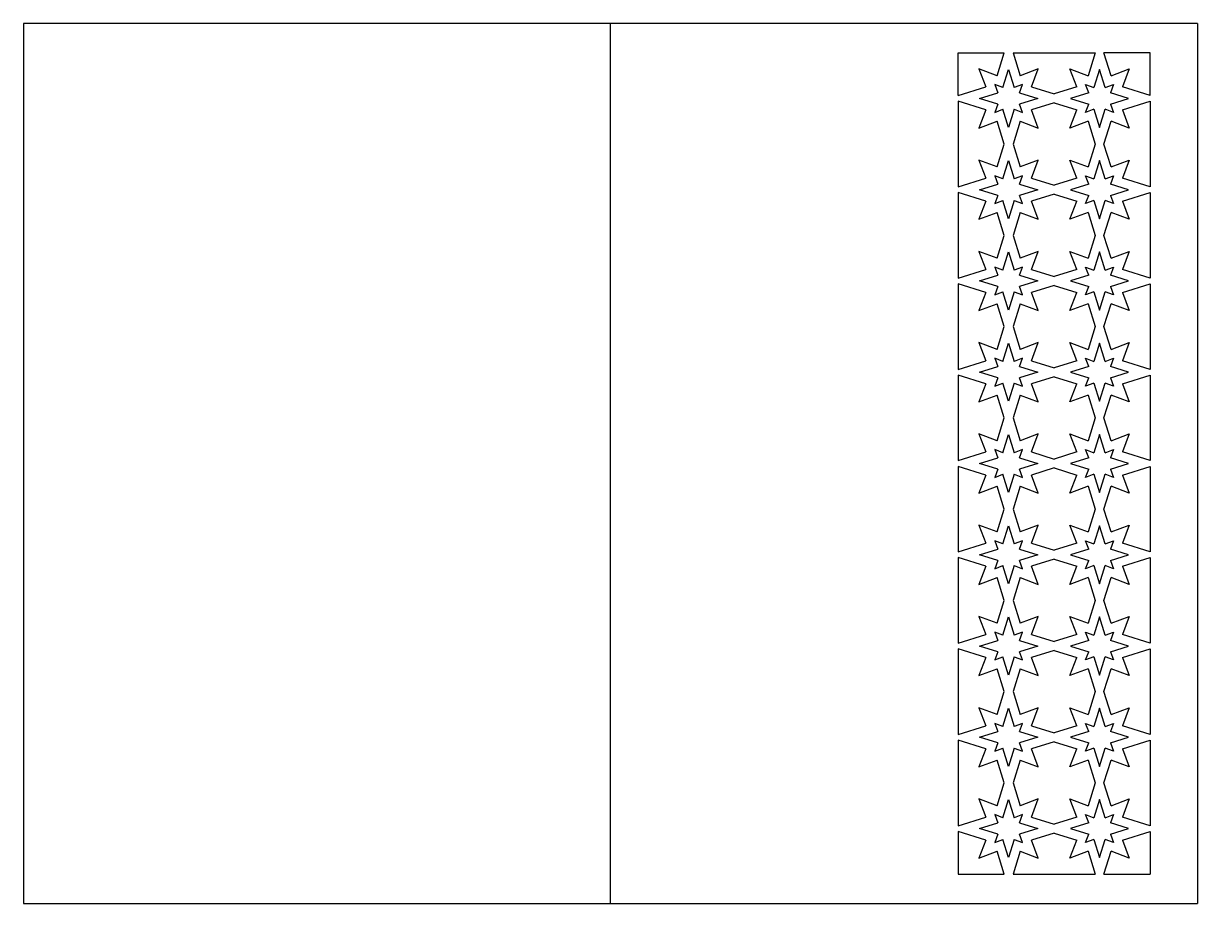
# Model space of a CAD drawing. Extents: x -618 to -172, y 225 to 720.
# Drawn here: x -617.6 to -417.6, y 225.1 to 375.1 of the extents above; entities that cross this region are included whole.
import ezdxf

# ---------------------------------------------------------------- set-up
doc = ezdxf.new("R2010")
doc.units = 0
doc.layers.get('0').update_dxf_attribs({"linetype": 'CONTINUOUS'})

msp = doc.modelspace()

# ---------------------------------------------------------------- linework, layer by layer
for p, q in [((-617.641776, 375.102464), (-617.641776, 225.102464)), ((-417.641776, 375.102464), (-617.641776, 375.102464)), ((-517.641776, 225.102464), (-517.641776, 375.102464)), ((-417.641776, 375.102464), (-417.641776, 225.102464)), ((-458.434207, 362.816485), (-458.434207, 370.102462)), ((-458.434207, 370.102462), (-450.573985, 370.102462)), ((-451.787444, 366.205267), (-450.573984, 370.102462)), ((-449.07109, 370.102462), (-435.081197, 370.102462)), ((-449.07109, 370.102462), (-447.857629, 366.205267)), ((-435.081197, 370.102462), (-436.294658, 366.205267)), ((-425.718082, 370.102462), (-433.578304, 370.102462)), ((-432.364843, 366.205267), (-433.578303, 370.102462)), ((-425.718082, 362.816485), (-425.718082, 370.102462)), ((-451.787444, 366.205267), (-454.871405, 367.373552)), ((-454.871405, 367.373552), (-453.703119, 364.289592)), ((-450.793416, 364.16527), (-449.822537, 367.283384)), ((-449.822537, 367.283384), (-448.851657, 364.16527)), ((-444.773669, 367.373552), (-447.857629, 366.205267)), ((-445.941954, 364.289592), (-444.773669, 367.373552)), ((-439.378615, 367.37355), (-436.294655, 366.205263)), ((-438.210332, 364.289589), (-439.378615, 367.37355)), ((-434.32975, 367.283384), (-435.30063, 364.16527)), ((-433.358871, 364.16527), (-434.32975, 367.283384)), ((-432.364843, 366.205267), (-429.280882, 367.373552)), ((-429.280882, 367.373552), (-430.449168, 364.289592)), ((-458.434205, 362.816485), (-453.703119, 364.289592)), ((-452.193517, 364.695665), (-451.663122, 363.295564)), ((-450.793416, 364.16527), (-452.193517, 364.695665)), ((-447.451556, 364.695665), (-448.851657, 364.16527)), ((-447.981951, 363.295564), (-447.451556, 364.695665)), ((-445.941954, 364.289592), (-442.076144, 363.085904)), ((-438.210333, 364.289592), (-442.076144, 363.085904)), ((-436.170336, 363.295564), (-436.700731, 364.695665)), ((-436.700731, 364.695665), (-435.30063, 364.16527)), ((-433.358871, 364.16527), (-431.95877, 364.695665)), ((-431.95877, 364.695665), (-432.489165, 363.295564)), ((-425.718082, 362.816485), (-430.449168, 364.289592)), ((-451.663123, 361.353805), (-454.781237, 362.324685)), ((-454.781236, 362.324684), (-451.663122, 363.295564)), ((-444.863838, 362.324685), (-447.981952, 361.353805)), ((-447.981951, 363.295564), (-444.863837, 362.324684)), ((-436.170336, 363.295564), (-439.28845, 362.324684)), ((-439.28845, 362.324685), (-436.170336, 361.353805)), ((-429.371051, 362.324684), (-432.489165, 363.295564)), ((-432.489165, 361.353805), (-429.371051, 362.324685)), ((-458.434207, 361.832884), (-458.434207, 347.26093)), ((-453.70312, 360.359777), (-458.434206, 361.832884)), ((-453.70312, 360.359777), (-454.871405, 357.275817)), ((-451.663123, 361.353805), (-452.193518, 359.953704)), ((-452.193518, 359.953704), (-450.793417, 360.484099)), ((-449.822537, 357.365985), (-450.793417, 360.484099)), ((-448.851658, 360.484099), (-449.822537, 357.365985)), ((-448.851658, 360.484099), (-447.451557, 359.953704)), ((-447.451557, 359.953704), (-447.981952, 361.353805)), ((-442.076144, 361.563465), (-445.941955, 360.359777)), ((-444.773669, 357.275817), (-445.941955, 360.359777)), ((-442.076144, 361.563465), (-438.210333, 360.359777)), ((-439.378619, 357.275817), (-438.210333, 360.359777)), ((-436.700731, 359.953704), (-436.170336, 361.353805)), ((-435.30063, 360.484099), (-436.700731, 359.953704)), ((-435.30063, 360.484099), (-434.329751, 357.365985)), ((-434.329751, 357.365985), (-433.358871, 360.484099)), ((-431.95877, 359.953704), (-433.358871, 360.484099)), ((-432.489165, 361.353805), (-431.95877, 359.953704)), ((-430.449168, 360.359777), (-425.718082, 361.832884)), ((-430.449168, 360.359777), (-429.280883, 357.275817)), ((-425.718082, 361.832884), (-425.718082, 347.26093)), ((-454.871405, 357.275817), (-451.787445, 358.444102)), ((-450.573985, 354.546907), (-451.787445, 358.444102)), ((-447.85763, 358.444102), (-449.07109, 354.546907)), ((-447.85763, 358.444102), (-444.773669, 357.275817)), ((-436.294658, 358.444102), (-439.378619, 357.275817)), ((-436.294658, 358.444102), (-435.081198, 354.546907)), ((-433.578303, 354.546907), (-432.364843, 358.444102)), ((-429.280883, 357.275817), (-432.364843, 358.444102)), ((-451.787445, 350.649712), (-450.573985, 354.546907)), ((-449.07109, 354.546907), (-447.85763, 350.649712)), ((-435.081198, 354.546907), (-436.294658, 350.649712)), ((-432.364843, 350.649712), (-433.578303, 354.546907)), ((-451.787445, 350.649712), (-454.871405, 351.817997)), ((-454.871405, 351.817997), (-453.70312, 348.734037)), ((-450.793417, 348.609715), (-449.822537, 351.727829)), ((-449.822537, 351.727829), (-448.851658, 348.609715)), ((-444.773669, 351.817997), (-447.85763, 350.649712)), ((-445.941955, 348.734037), (-444.773669, 351.817997)), ((-438.210332, 348.734034), (-439.378616, 351.817995)), ((-439.378616, 351.817995), (-436.294656, 350.649708)), ((-434.329751, 351.727829), (-435.30063, 348.609715)), ((-433.358871, 348.609715), (-434.329751, 351.727829)), ((-432.364843, 350.649712), (-429.280883, 351.817997)), ((-429.280883, 351.817997), (-430.449168, 348.734037)), ((-458.434206, 347.26093), (-453.70312, 348.734037)), ((-450.793417, 348.609715), (-452.193518, 349.14011)), ((-452.193518, 349.14011), (-451.663123, 347.740009)), ((-447.451557, 349.14011), (-448.851658, 348.609715)), ((-447.981952, 347.740009), (-447.451557, 349.14011)), ((-445.941955, 348.734037), (-442.076145, 347.530349)), ((-438.210333, 348.734037), (-442.076145, 347.530348)), ((-436.700731, 349.14011), (-435.30063, 348.609715)), ((-436.170336, 347.740009), (-436.700731, 349.14011)), ((-433.358871, 348.609715), (-431.95877, 349.14011)), ((-431.95877, 349.14011), (-432.489165, 347.740009)), ((-425.718082, 347.26093), (-430.449168, 348.734037)), ((-458.434206, 346.277329), (-458.434206, 331.705375)), ((-453.70312, 344.804222), (-458.434206, 346.277329)), ((-454.781237, 346.769129), (-451.663123, 347.740009)), ((-451.663123, 345.79825), (-454.781237, 346.769129)), ((-447.981952, 347.740009), (-444.863838, 346.769129)), ((-444.863838, 346.769129), (-447.981952, 345.79825)), ((-442.076144, 346.00791), (-445.941955, 344.804222)), ((-442.076144, 346.00791), (-438.210333, 344.804222)), ((-436.170336, 347.740009), (-439.28845, 346.769129)), ((-439.28845, 346.769129), (-436.170336, 345.79825)), ((-429.371051, 346.769129), (-432.489165, 347.740009)), ((-432.489165, 345.79825), (-429.371051, 346.769129)), ((-430.449168, 344.804222), (-425.718082, 346.277329)), ((-425.718082, 346.277329), (-425.718082, 331.705375)), ((-453.70312, 344.804222), (-454.871405, 341.720261)), ((-451.663123, 345.79825), (-452.193518, 344.398149)), ((-452.193518, 344.398149), (-450.793417, 344.928544)), ((-449.822537, 341.81043), (-450.793417, 344.928544)), ((-448.851658, 344.928544), (-449.822537, 341.81043)), ((-448.851658, 344.928544), (-447.451557, 344.398149)), ((-447.451557, 344.398149), (-447.981952, 345.79825)), ((-444.773669, 341.720261), (-445.941955, 344.804222)), ((-439.378619, 341.720261), (-438.210333, 344.804222)), ((-436.700731, 344.398149), (-436.170336, 345.79825)), ((-435.30063, 344.928544), (-436.700731, 344.398149)), ((-435.30063, 344.928544), (-434.329751, 341.81043)), ((-434.329751, 341.81043), (-433.358871, 344.928544)), ((-431.95877, 344.398149), (-433.358871, 344.928544)), ((-432.489165, 345.79825), (-431.95877, 344.398149)), ((-430.449168, 344.804222), (-429.280883, 341.720261)), ((-454.871405, 341.720261), (-451.787445, 342.888547)), ((-450.573985, 338.991352), (-451.787445, 342.888547)), ((-447.85763, 342.888547), (-449.07109, 338.991352)), ((-447.85763, 342.888547), (-444.773669, 341.720261)), ((-436.294658, 342.888547), (-439.378619, 341.720261)), ((-436.294658, 342.888547), (-435.081198, 338.991352)), ((-433.578303, 338.991352), (-432.364843, 342.888547)), ((-429.280883, 341.720261), (-432.364843, 342.888547)), ((-451.787445, 335.094157), (-450.573985, 338.991352)), ((-449.07109, 338.991352), (-447.85763, 335.094157)), ((-435.081198, 338.991352), (-436.294658, 335.094157)), ((-432.364843, 335.094157), (-433.578303, 338.991352)), ((-451.787445, 335.094157), (-454.871405, 336.262442)), ((-454.871405, 336.262442), (-453.70312, 333.178481)), ((-450.793417, 333.054159), (-449.822537, 336.172273)), ((-449.822537, 336.172273), (-448.851658, 333.054159)), ((-444.773669, 336.262442), (-447.85763, 335.094157)), ((-445.941955, 333.178481), (-444.773669, 336.262442)), ((-438.210332, 333.178479), (-439.378616, 336.26244)), ((-439.378616, 336.26244), (-436.294656, 335.094152)), ((-434.329751, 336.172273), (-435.30063, 333.054159)), ((-433.358871, 333.054159), (-434.329751, 336.172273)), ((-432.364843, 335.094157), (-429.280883, 336.262442)), ((-429.280883, 336.262442), (-430.449168, 333.178481)), ((-458.434206, 331.705375), (-453.70312, 333.178481)), ((-454.781237, 331.213574), (-451.663123, 332.184454)), ((-452.193518, 333.584554), (-451.663123, 332.184454)), ((-450.793417, 333.054159), (-452.193518, 333.584554)), ((-447.451557, 333.584554), (-448.851658, 333.054159)), ((-447.981952, 332.184454), (-447.451557, 333.584554)), ((-447.981952, 332.184454), (-444.863838, 331.213574)), ((-445.941955, 333.178481), (-442.076145, 331.974793)), ((-438.210333, 333.178481), (-442.076145, 331.974793)), ((-436.170336, 332.184454), (-439.28845, 331.213574)), ((-436.170336, 332.184454), (-436.700731, 333.584554)), ((-436.700731, 333.584554), (-435.30063, 333.054159)), ((-433.358871, 333.054159), (-431.95877, 333.584554)), ((-431.95877, 333.584554), (-432.489165, 332.184454)), ((-429.371051, 331.213574), (-432.489165, 332.184454)), ((-425.718082, 331.705375), (-430.449168, 333.178481)), ((-458.434208, 330.721774), (-458.434207, 316.14982)), ((-453.70312, 329.248667), (-458.434207, 330.721774)), ((-451.663123, 330.242695), (-454.781237, 331.213574)), ((-451.663123, 330.242695), (-452.193518, 328.842594)), ((-444.863838, 331.213574), (-447.981952, 330.242695)), ((-447.451557, 328.842594), (-447.981952, 330.242695)), ((-442.076145, 330.452355), (-445.941955, 329.248667)), ((-442.076145, 330.452355), (-438.210334, 329.248667)), ((-439.288451, 331.213574), (-436.170337, 330.242695)), ((-436.700732, 328.842594), (-436.170337, 330.242695)), ((-432.489166, 330.242695), (-429.371052, 331.213574)), ((-432.489166, 330.242695), (-431.958771, 328.842594)), ((-430.449169, 329.248667), (-425.718082, 330.721774)), ((-425.718082, 330.721774), (-425.718083, 316.14982)), ((-453.70312, 329.248667), (-454.871406, 326.164706)), ((-452.193518, 328.842594), (-450.793417, 329.372989)), ((-449.822538, 326.254875), (-450.793417, 329.372989)), ((-448.851658, 329.372989), (-449.822538, 326.254875)), ((-448.851658, 329.372989), (-447.451557, 328.842594)), ((-444.77367, 326.164706), (-445.941955, 329.248667)), ((-439.378619, 326.164706), (-438.210334, 329.248667)), ((-435.300631, 329.372989), (-436.700732, 328.842594)), ((-435.300631, 329.372989), (-434.329751, 326.254875)), ((-434.329751, 326.254875), (-433.358872, 329.372989)), ((-431.958771, 328.842594), (-433.358872, 329.372989)), ((-430.449169, 329.248667), (-429.280883, 326.164706)), ((-454.871406, 326.164706), (-451.787445, 327.332992)), ((-450.573985, 323.435797), (-451.787445, 327.332992)), ((-447.85763, 327.332992), (-449.071091, 323.435797)), ((-447.85763, 327.332992), (-444.77367, 326.164706)), ((-436.294659, 327.332992), (-439.378619, 326.164706)), ((-436.294659, 327.332992), (-435.081199, 323.435797)), ((-433.578304, 323.435797), (-432.364844, 327.332992)), ((-429.280883, 326.164706), (-432.364844, 327.332992)), ((-451.787445, 319.538601), (-450.573985, 323.435797)), ((-449.071091, 323.435797), (-447.85763, 319.538601)), ((-435.081199, 323.435797), (-436.294659, 319.538601)), ((-432.364844, 319.538601), (-433.578304, 323.435797)), ((-454.871406, 320.706887), (-453.70312, 317.622926)), ((-451.787445, 319.538601), (-454.871406, 320.706887)), ((-450.793417, 317.498604), (-449.822538, 320.616718)), ((-449.822538, 320.616718), (-448.851658, 317.498604)), ((-444.77367, 320.706887), (-447.85763, 319.538601)), ((-445.941955, 317.622926), (-444.77367, 320.706887)), ((-438.210333, 317.622924), (-439.378616, 320.706885)), ((-439.378616, 320.706885), (-436.294657, 319.538597)), ((-434.329751, 320.616718), (-435.300631, 317.498604)), ((-433.358872, 317.498604), (-434.329751, 320.616718)), ((-432.364844, 319.538601), (-429.280883, 320.706887)), ((-429.280883, 320.706887), (-430.449169, 317.622926)), ((-450.793417, 317.498604), (-452.193518, 318.028999)), ((-452.193518, 318.028999), (-451.663123, 316.628898)), ((-447.451557, 318.028999), (-448.851658, 317.498604)), ((-447.981952, 316.628898), (-447.451557, 318.028999)), ((-436.170337, 316.628898), (-436.700732, 318.028999)), ((-436.700732, 318.028999), (-435.300631, 317.498604)), ((-433.358872, 317.498604), (-431.958771, 318.028999)), ((-431.958771, 318.028999), (-432.489166, 316.628898)), ((-458.434206, 316.14982), (-453.70312, 317.622926)), ((-454.781237, 315.658019), (-451.663123, 316.628898)), ((-447.981952, 316.628898), (-444.863838, 315.658019)), ((-445.941955, 317.622926), (-442.076145, 316.419238)), ((-438.210334, 317.622926), (-442.076145, 316.419238)), ((-436.170337, 316.628898), (-439.288451, 315.658019)), ((-429.371052, 315.658019), (-432.489166, 316.628898)), ((-425.718083, 316.14982), (-430.449169, 317.622926)), ((-458.434207, 315.166218), (-458.434206, 300.594264)), ((-453.70312, 313.693111), (-458.434207, 315.166218)), ((-451.663123, 314.687139), (-454.781237, 315.658019)), ((-451.663123, 314.687139), (-452.193518, 313.287038)), ((-444.863838, 315.658019), (-447.981952, 314.687139)), ((-447.451557, 313.287038), (-447.981952, 314.687139)), ((-442.076145, 314.8968), (-445.941955, 313.693111)), ((-442.076145, 314.8968), (-438.210334, 313.693111)), ((-439.288451, 315.658019), (-436.170337, 314.687139)), ((-436.700732, 313.287038), (-436.170337, 314.687139)), ((-432.489166, 314.687139), (-429.371052, 315.658019)), ((-432.489166, 314.687139), (-431.958771, 313.287038)), ((-430.449169, 313.693111), (-425.718082, 315.166218)), ((-425.718082, 315.166218), (-425.718083, 300.594264)), ((-453.70312, 313.693111), (-454.871406, 310.609151)), ((-452.193518, 313.287038), (-450.793417, 313.817433)), ((-449.822538, 310.69932), (-450.793417, 313.817433)), ((-448.851658, 313.817433), (-449.822538, 310.69932)), ((-448.851658, 313.817433), (-447.451557, 313.287038)), ((-444.77367, 310.609151), (-445.941955, 313.693111)), ((-439.378619, 310.609151), (-438.210334, 313.693111)), ((-435.300631, 313.817433), (-436.700732, 313.287038)), ((-435.300631, 313.817433), (-434.329751, 310.69932)), ((-434.329751, 310.69932), (-433.358872, 313.817433)), ((-431.958771, 313.287038), (-433.358872, 313.817433)), ((-430.449169, 313.693111), (-429.280883, 310.609151)), ((-454.871406, 310.609151), (-451.787445, 311.777436)), ((-450.573985, 307.880241), (-451.787445, 311.777436)), ((-447.85763, 311.777436), (-449.071091, 307.880241)), ((-447.85763, 311.777436), (-444.77367, 310.609151)), ((-436.294659, 311.777436), (-439.378619, 310.609151)), ((-436.294659, 311.777436), (-435.081199, 307.880241)), ((-433.578304, 307.880241), (-432.364844, 311.777436)), ((-429.280883, 310.609151), (-432.364844, 311.777436)), ((-451.787445, 303.983046), (-450.573985, 307.880241)), ((-449.071091, 307.880241), (-447.85763, 303.983046)), ((-435.081199, 307.880241), (-436.294659, 303.983046)), ((-432.364844, 303.983046), (-433.578304, 307.880241)), ((-451.787445, 303.983046), (-454.871406, 305.151332)), ((-454.871406, 305.151332), (-453.70312, 302.067371)), ((-450.793417, 301.943049), (-449.822538, 305.061163)), ((-449.822538, 305.061163), (-448.851658, 301.943049)), ((-444.77367, 305.151332), (-447.85763, 303.983046)), ((-445.941955, 302.067371), (-444.77367, 305.151332)), ((-438.210333, 302.067368), (-439.378616, 305.15133)), ((-439.378616, 305.15133), (-436.294657, 303.983042)), ((-434.329751, 305.061163), (-435.300631, 301.943049)), ((-433.358872, 301.943049), (-434.329751, 305.061163)), ((-432.364844, 303.983046), (-429.280883, 305.151332)), ((-429.280883, 305.151332), (-430.449169, 302.067371)), ((-458.434206, 300.594264), (-453.70312, 302.067371)), ((-452.193518, 302.473444), (-451.663123, 301.073343)), ((-450.793417, 301.943049), (-452.193518, 302.473444)), ((-447.451557, 302.473444), (-448.851658, 301.943049)), ((-447.981952, 301.073343), (-447.451557, 302.473444)), ((-445.941955, 302.067371), (-442.076145, 300.863683)), ((-438.210334, 302.067371), (-442.076145, 300.863683)), ((-436.170337, 301.073343), (-436.700732, 302.473444)), ((-436.700732, 302.473444), (-435.300631, 301.943049)), ((-433.358872, 301.943049), (-431.958771, 302.473444)), ((-431.958771, 302.473444), (-432.489166, 301.073343)), ((-425.718083, 300.594264), (-430.449169, 302.067371)), ((-451.663124, 299.131584), (-454.781238, 300.102464)), ((-454.781237, 300.102464), (-451.663123, 301.073343)), ((-444.863839, 300.102464), (-447.981953, 299.131584)), ((-447.981952, 301.073343), (-444.863838, 300.102464)), ((-436.170337, 301.073343), (-439.288451, 300.102464)), ((-439.288451, 300.102464), (-436.170337, 299.131584)), ((-429.371052, 300.102464), (-432.489166, 301.073343)), ((-432.489166, 299.131584), (-429.371052, 300.102464)), ((-458.434208, 299.610664), (-458.434208, 285.038709)), ((-453.703121, 298.137556), (-458.434207, 299.610663)), ((-453.703121, 298.137556), (-454.871406, 295.053596)), ((-451.663124, 299.131584), (-452.193519, 297.731483)), ((-452.193519, 297.731483), (-450.793418, 298.261878)), ((-449.822538, 295.143764), (-450.793418, 298.261878)), ((-448.851659, 298.261878), (-449.822538, 295.143764)), ((-448.851659, 298.261878), (-447.451558, 297.731483)), ((-447.451558, 297.731483), (-447.981953, 299.131584)), ((-442.076145, 299.341244), (-445.941956, 298.137556)), ((-444.77367, 295.053596), (-445.941956, 298.137556)), ((-442.076145, 299.341244), (-438.210334, 298.137556)), ((-439.37862, 295.053596), (-438.210334, 298.137556)), ((-436.700732, 297.731483), (-436.170337, 299.131584)), ((-435.300631, 298.261878), (-436.700732, 297.731483)), ((-435.300631, 298.261878), (-434.329752, 295.143764)), ((-434.329752, 295.143764), (-433.358872, 298.261878)), ((-431.958771, 297.731483), (-433.358872, 298.261878)), ((-432.489166, 299.131584), (-431.958771, 297.731483)), ((-430.449169, 298.137556), (-425.718083, 299.610663)), ((-430.449169, 298.137556), (-429.280884, 295.053596)), ((-425.718083, 299.610664), (-425.718083, 285.038709)), ((-454.871406, 295.053596), (-451.787446, 296.221881)), ((-450.573986, 292.324686), (-451.787446, 296.221881)), ((-447.857631, 296.221881), (-449.071091, 292.324686)), ((-447.857631, 296.221881), (-444.77367, 295.053596)), ((-436.294659, 296.221881), (-439.37862, 295.053596)), ((-436.294659, 296.221881), (-435.081199, 292.324686)), ((-433.578305, 292.324686), (-432.364844, 296.221881)), ((-429.280884, 295.053596), (-432.364844, 296.221881)), ((-451.787446, 288.427491), (-450.573986, 292.324686)), ((-449.071091, 292.324686), (-447.857631, 288.427491)), ((-435.081199, 292.324686), (-436.294659, 288.427491)), ((-432.364844, 288.427491), (-433.578305, 292.324686)), ((-451.787446, 288.427491), (-454.871406, 289.595776)), ((-454.871406, 289.595776), (-453.703121, 286.511816)), ((-450.793418, 286.387494), (-449.822538, 289.505608)), ((-449.822538, 289.505608), (-448.851659, 286.387494)), ((-444.77367, 289.595776), (-447.857631, 288.427491)), ((-445.941956, 286.511816), (-444.77367, 289.595776)), ((-439.378617, 289.595775), (-436.294657, 288.427487)), ((-438.210334, 286.511813), (-439.378617, 289.595775)), ((-434.329752, 289.505608), (-435.300631, 286.387494)), ((-433.358872, 286.387494), (-434.329752, 289.505608)), ((-432.364844, 288.427491), (-429.280884, 289.595776)), ((-429.280884, 289.595776), (-430.449169, 286.511816)), ((-458.434207, 285.038709), (-453.703121, 286.511816)), ((-452.193519, 286.917889), (-451.663124, 285.517788)), ((-450.793418, 286.387494), (-452.193519, 286.917889)), ((-447.451558, 286.917889), (-448.851659, 286.387494)), ((-447.981953, 285.517788), (-447.451558, 286.917889)), ((-445.941956, 286.511816), (-442.076146, 285.308128)), ((-438.210334, 286.511816), (-442.076146, 285.308128)), ((-436.170337, 285.517788), (-436.700732, 286.917889)), ((-436.700732, 286.917889), (-435.300631, 286.387494)), ((-433.358872, 286.387494), (-431.958771, 286.917889)), ((-431.958771, 286.917889), (-432.489166, 285.517788)), ((-425.718083, 285.038709), (-430.449169, 286.511816)), ((-458.434208, 284.055108), (-458.434207, 269.483154)), ((-453.703122, 282.582001), (-458.434208, 284.055108)), ((-454.781238, 284.546909), (-451.663124, 285.517788)), ((-451.663124, 283.576029), (-454.781238, 284.546909)), ((-447.981953, 285.517788), (-444.863839, 284.546909)), ((-444.86384, 284.546909), (-447.981953, 283.576029)), ((-439.288452, 284.546909), (-436.170338, 283.576029)), ((-436.170337, 285.517788), (-439.288451, 284.546909)), ((-432.489167, 283.576029), (-429.371053, 284.546909)), ((-429.371052, 284.546909), (-432.489166, 285.517788)), ((-430.44917, 282.582001), (-425.718083, 284.055108)), ((-425.718083, 284.055108), (-425.718084, 269.483154)), ((-453.703122, 282.582001), (-454.871407, 279.498041)), ((-451.663124, 283.576029), (-452.193519, 282.175928)), ((-452.193519, 282.175928), (-450.793419, 282.706323)), ((-449.822539, 279.588209), (-450.793419, 282.706323)), ((-448.851659, 282.706323), (-449.822539, 279.588209)), ((-448.851659, 282.706323), (-447.451558, 282.175928)), ((-447.451558, 282.175928), (-447.981953, 283.576029)), ((-442.076146, 283.785689), (-445.941956, 282.582001)), ((-444.773671, 279.498041), (-445.941956, 282.582001)), ((-442.076146, 283.785689), (-438.210335, 282.582001)), ((-439.37862, 279.498041), (-438.210335, 282.582001)), ((-436.700733, 282.175928), (-436.170338, 283.576029)), ((-435.300632, 282.706323), (-436.700733, 282.175928)), ((-435.300632, 282.706323), (-434.329752, 279.588209)), ((-434.329752, 279.588209), (-433.358873, 282.706323)), ((-431.958772, 282.175928), (-433.358873, 282.706323)), ((-432.489167, 283.576029), (-431.958772, 282.175928)), ((-430.44917, 282.582001), (-429.280884, 279.498041)), ((-454.871407, 279.498041), (-451.787446, 280.666326)), ((-450.573986, 276.769131), (-451.787446, 280.666326)), ((-447.857631, 280.666326), (-449.071092, 276.769131)), ((-447.857631, 280.666326), (-444.773671, 279.498041)), ((-436.29466, 280.666326), (-439.37862, 279.498041)), ((-436.29466, 280.666326), (-435.0812, 276.769131)), ((-433.578305, 276.769131), (-432.364845, 280.666326)), ((-429.280884, 279.498041), (-432.364845, 280.666326)), ((-451.787446, 272.871936), (-450.573986, 276.769131)), ((-449.071092, 276.769131), (-447.857631, 272.871936)), ((-435.0812, 276.769131), (-436.29466, 272.871936)), ((-432.364845, 272.871936), (-433.578305, 276.769131)), ((-451.787446, 272.871936), (-454.871407, 274.040221)), ((-454.871407, 274.040221), (-453.703122, 270.956261)), ((-444.773671, 274.040221), (-447.857631, 272.871936)), ((-445.941956, 270.956261), (-444.773671, 274.040221)), ((-439.378617, 274.040219), (-436.294658, 272.871932)), ((-438.210334, 270.956258), (-439.378617, 274.040219)), ((-432.364845, 272.871936), (-429.280884, 274.040221)), ((-429.280884, 274.040221), (-430.44917, 270.956261)), ((-450.793419, 270.831939), (-449.822539, 273.950053)), ((-449.822539, 273.950053), (-448.851659, 270.831939)), ((-434.329752, 273.950053), (-435.300632, 270.831939)), ((-433.358873, 270.831939), (-434.329752, 273.950053)), ((-458.434207, 269.483154), (-453.703122, 270.956261)), ((-450.793419, 270.831939), (-452.193519, 271.362334)), ((-452.193519, 271.362334), (-451.663124, 269.962233)), ((-447.451558, 271.362334), (-448.851659, 270.831939)), ((-447.981953, 269.962233), (-447.451558, 271.362334)), ((-445.941956, 270.956261), (-442.076146, 269.752573)), ((-438.210335, 270.956261), (-442.076146, 269.752573)), ((-436.700733, 271.362334), (-435.300632, 270.831939)), ((-436.170338, 269.962233), (-436.700733, 271.362334)), ((-433.358873, 270.831939), (-431.958772, 271.362334)), ((-431.958772, 271.362334), (-432.489167, 269.962233)), ((-425.718084, 269.483154), (-430.44917, 270.956261)), ((-458.43421, 268.499553), (-458.434209, 253.927599)), ((-453.703122, 267.026446), (-458.434208, 268.499553)), ((-451.663125, 268.020474), (-454.781239, 268.991354)), ((-454.781238, 268.991353), (-451.663124, 269.962233)), ((-451.663125, 268.020474), (-452.19352, 266.620373)), ((-444.86384, 268.991354), (-447.981954, 268.020474)), ((-447.451559, 266.620373), (-447.981954, 268.020474)), ((-447.981953, 269.962233), (-444.86384, 268.991353)), ((-442.076146, 268.230134), (-445.941957, 267.026446)), ((-442.076146, 268.230134), (-438.210335, 267.026446)), ((-436.170338, 269.962233), (-439.288452, 268.991353)), ((-439.288452, 268.991354), (-436.170338, 268.020474)), ((-436.700733, 266.620373), (-436.170338, 268.020474)), ((-429.371053, 268.991353), (-432.489167, 269.962233)), ((-432.489167, 268.020474), (-429.371054, 268.991354)), ((-432.489167, 268.020474), (-431.958772, 266.620373)), ((-430.44917, 267.026446), (-425.718084, 268.499553)), ((-425.718084, 268.499553), (-425.718084, 253.927599)), ((-453.703122, 267.026446), (-454.871407, 263.942486)), ((-452.19352, 266.620373), (-450.793419, 267.150768)), ((-449.822539, 264.032654), (-450.793419, 267.150768)), ((-448.85166, 267.150768), (-449.822539, 264.032654)), ((-448.85166, 267.150768), (-447.451559, 266.620373)), ((-444.773672, 263.942486), (-445.941957, 267.026446)), ((-439.378621, 263.942486), (-438.210335, 267.026446)), ((-435.300632, 267.150768), (-436.700733, 266.620373)), ((-435.300632, 267.150768), (-434.329753, 264.032654)), ((-434.329753, 264.032654), (-433.358873, 267.150768)), ((-431.958772, 266.620373), (-433.358873, 267.150768)), ((-430.44917, 267.026446), (-429.280885, 263.942486)), ((-454.871407, 263.942486), (-451.787447, 265.110771)), ((-450.573987, 261.213576), (-451.787447, 265.110771)), ((-447.857632, 265.110771), (-449.071092, 261.213576)), ((-447.857632, 265.110771), (-444.773672, 263.942486)), ((-436.29466, 265.110771), (-439.378621, 263.942486)), ((-436.29466, 265.110771), (-435.0812, 261.213576)), ((-433.578306, 261.213576), (-432.364845, 265.110771)), ((-429.280885, 263.942486), (-432.364845, 265.110771)), ((-451.787447, 257.316381), (-450.573987, 261.213576)), ((-449.071092, 261.213576), (-447.857632, 257.316381)), ((-435.0812, 261.213576), (-436.29466, 257.316381)), ((-432.364845, 257.316381), (-433.578306, 261.213576)), ((-451.787447, 257.316381), (-454.871407, 258.484666)), ((-454.871407, 258.484666), (-453.703122, 255.400706)), ((-450.793419, 255.276384), (-449.822539, 258.394498)), ((-449.822539, 258.394498), (-448.85166, 255.276384)), ((-444.773672, 258.484666), (-447.857632, 257.316381)), ((-445.941957, 255.400706), (-444.773672, 258.484666)), ((-439.378618, 258.484664), (-436.294658, 257.316377)), ((-438.210335, 255.400703), (-439.378618, 258.484664)), ((-434.329753, 258.394498), (-435.300632, 255.276384)), ((-433.358873, 255.276384), (-434.329753, 258.394498)), ((-432.364845, 257.316381), (-429.280885, 258.484666)), ((-429.280885, 258.484666), (-430.44917, 255.400706)), ((-458.434208, 253.927599), (-453.703122, 255.400706)), ((-454.781239, 253.435798), (-451.663125, 254.406678)), ((-452.19352, 255.806779), (-451.663125, 254.406678)), ((-450.793419, 255.276384), (-452.19352, 255.806779)), ((-447.451559, 255.806779), (-448.85166, 255.276384)), ((-447.981954, 254.406678), (-447.451559, 255.806779)), ((-447.981954, 254.406678), (-444.86384, 253.435798)), ((-445.941957, 255.400706), (-442.076147, 254.197018)), ((-438.210335, 255.400706), (-442.076147, 254.197017)), ((-436.170338, 254.406678), (-439.288452, 253.435798)), ((-436.170338, 254.406678), (-436.700733, 255.806779)), ((-436.700733, 255.806779), (-435.300632, 255.276384)), ((-433.358873, 255.276384), (-431.958772, 255.806779)), ((-431.958772, 255.806779), (-432.489167, 254.406678)), ((-429.371054, 253.435798), (-432.489167, 254.406678)), ((-425.718084, 253.927599), (-430.44917, 255.400706)), ((-458.434209, 252.943998), (-458.434209, 238.372044)), ((-453.703123, 251.470891), (-458.434209, 252.943998)), ((-451.663125, 252.464919), (-454.781239, 253.435798)), ((-451.663125, 252.464919), (-452.19352, 251.064818)), ((-444.863841, 253.435798), (-447.981955, 252.464919)), ((-447.45156, 251.064818), (-447.981955, 252.464919)), ((-442.076147, 252.674579), (-445.941957, 251.470891)), ((-442.076147, 252.674579), (-438.210336, 251.470891)), ((-439.288453, 253.435798), (-436.170339, 252.464919)), ((-436.700734, 251.064818), (-436.170339, 252.464919)), ((-432.489168, 252.464919), (-429.371054, 253.435798)), ((-432.489168, 252.464919), (-431.958773, 251.064818)), ((-430.449171, 251.470891), (-425.718084, 252.943998)), ((-425.718084, 252.943998), (-425.718085, 238.372044)), ((-453.703123, 251.470891), (-454.871408, 248.386931)), ((-452.19352, 251.064818), (-450.79342, 251.595213)), ((-449.82254, 248.477099), (-450.79342, 251.595213)), ((-448.85166, 251.595213), (-449.82254, 248.477099)), ((-448.85166, 251.595213), (-447.45156, 251.064818)), ((-444.773672, 248.386931), (-445.941957, 251.470891)), ((-439.378621, 248.386931), (-438.210336, 251.470891)), ((-435.300633, 251.595213), (-436.700734, 251.064818)), ((-435.300633, 251.595213), (-434.329753, 248.477099)), ((-434.329753, 248.477099), (-433.358874, 251.595213)), ((-431.958773, 251.064818), (-433.358874, 251.595213)), ((-430.449171, 251.470891), (-429.280885, 248.386931)), ((-454.871408, 248.386931), (-451.787447, 249.555216)), ((-450.573987, 245.658021), (-451.787447, 249.555216)), ((-447.857633, 249.555216), (-449.071093, 245.658021)), ((-447.857633, 249.555216), (-444.773672, 248.386931)), ((-436.294661, 249.555216), (-439.378621, 248.386931)), ((-436.294661, 249.555216), (-435.081201, 245.658021)), ((-433.578306, 245.658021), (-432.364846, 249.555216)), ((-429.280885, 248.386931), (-432.364846, 249.555216)), ((-451.787447, 241.760826), (-450.573987, 245.658021)), ((-449.071093, 245.658021), (-447.857633, 241.760826)), ((-435.081201, 245.658021), (-436.294661, 241.760826)), ((-432.364846, 241.760826), (-433.578306, 245.658021)), ((-454.871408, 242.929111), (-453.703123, 239.845151)), ((-451.787447, 241.760826), (-454.871408, 242.929111)), ((-450.79342, 239.720829), (-449.82254, 242.838943)), ((-449.82254, 242.838943), (-448.85166, 239.720829)), ((-444.773672, 242.929111), (-447.857633, 241.760826)), ((-445.941957, 239.845151), (-444.773672, 242.929111)), ((-438.210335, 239.845148), (-439.378618, 242.929109)), ((-439.378618, 242.929109), (-436.294659, 241.760822)), ((-434.329753, 242.838943), (-435.300633, 239.720829)), ((-433.358874, 239.720829), (-434.329753, 242.838943)), ((-432.364846, 241.760826), (-429.280885, 242.929111)), ((-429.280885, 242.929111), (-430.449171, 239.845151)), ((-452.19352, 240.251224), (-451.663125, 238.851123)), ((-450.79342, 239.720829), (-452.19352, 240.251224)), ((-447.45156, 240.251224), (-448.85166, 239.720829)), ((-447.981955, 238.851123), (-447.45156, 240.251224)), ((-436.170339, 238.851123), (-436.700734, 240.251224)), ((-436.700734, 240.251224), (-435.300633, 239.720829)), ((-433.358874, 239.720829), (-431.958773, 240.251224)), ((-431.958773, 240.251224), (-432.489168, 238.851123)), ((-458.434209, 238.372044), (-453.703123, 239.845151)), ((-454.781239, 237.880243), (-451.663125, 238.851123)), ((-447.981955, 238.851123), (-444.863841, 237.880243)), ((-445.941957, 239.845151), (-442.076147, 238.641463)), ((-438.210336, 239.845151), (-442.076147, 238.641462)), ((-436.170339, 238.851123), (-439.288453, 237.880243)), ((-429.371054, 237.880243), (-432.489168, 238.851123)), ((-425.718085, 238.372044), (-430.449171, 239.845151)), ((-458.43421, 237.388443), (-458.43421, 230.102466)), ((-453.703123, 235.915336), (-458.43421, 237.388443)), ((-451.663126, 236.909364), (-454.78124, 237.880243)), ((-451.663126, 236.909364), (-452.193521, 235.509263)), ((-452.193521, 235.509263), (-450.79342, 236.039658)), ((-449.822541, 232.921544), (-450.79342, 236.039658)), ((-448.851661, 236.039658), (-449.822541, 232.921544)), ((-448.851661, 236.039658), (-447.45156, 235.509263)), ((-444.863841, 237.880243), (-447.981955, 236.909364)), ((-447.45156, 235.509263), (-447.981955, 236.909364)), ((-442.076147, 237.119024), (-445.941958, 235.915336)), ((-442.076147, 237.119024), (-438.210337, 235.915336)), ((-439.288453, 237.880243), (-436.170339, 236.909364)), ((-436.700734, 235.509263), (-436.170339, 236.909364)), ((-435.300634, 236.039658), (-436.700734, 235.509263)), ((-435.300634, 236.039658), (-434.329754, 232.921544)), ((-434.329754, 232.921544), (-433.358874, 236.039658)), ((-431.958774, 235.509263), (-433.358874, 236.039658)), ((-432.489169, 236.909364), (-429.371055, 237.880243)), ((-432.489169, 236.909364), (-431.958774, 235.509263)), ((-430.449171, 235.915336), (-425.718085, 237.388443)), ((-425.718085, 237.388443), (-425.718085, 230.102466)), ((-453.703123, 235.915336), (-454.871409, 232.831375)), ((-444.773673, 232.831375), (-445.941958, 235.915336)), ((-439.378622, 232.831375), (-438.210337, 235.915336)), ((-430.449171, 235.915336), (-429.280886, 232.831375)), ((-454.871409, 232.831375), (-451.787448, 233.999661)), ((-450.573988, 230.102466), (-451.787448, 233.999661)), ((-447.857633, 233.999661), (-449.071093, 230.102466)), ((-447.857633, 233.999661), (-444.773673, 232.831375)), ((-436.294661, 233.999661), (-439.378622, 232.831375)), ((-436.294661, 233.999661), (-435.081201, 230.102466)), ((-433.578307, 230.102466), (-432.364847, 233.999661)), ((-429.280886, 232.831375), (-432.364847, 233.999661)), ((-458.43421, 230.102466), (-450.573988, 230.102466)), ((-449.071093, 230.102466), (-435.081201, 230.102466)), ((-433.578307, 230.102466), (-425.718085, 230.102466)), ((-617.641776, 225.102464), (-417.641776, 225.102464))]:
    msp.add_line(p, q)

doc.saveas('drawing.dxf')
